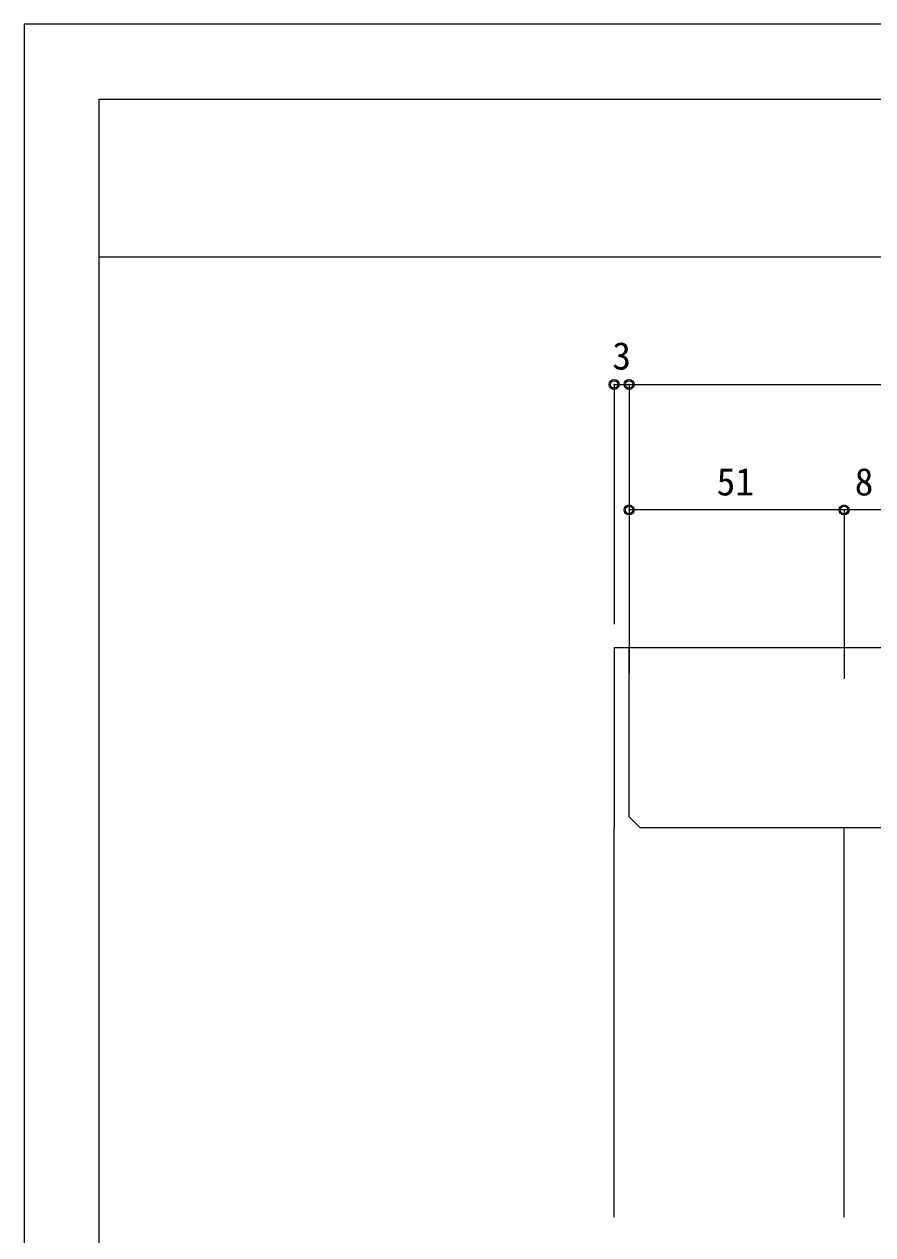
# Model space of a CAD drawing. Units: millimetres on the paper, enlarged 5 times, with parts at other scales. Extents: x -992 to 1008, y -685 to 700.
# Drawn here: x -992.5 to -709.6, y 296.5 to 700 of the extents above; entities that cross this region are included whole.
import ezdxf
from ezdxf.enums import TextEntityAlignment as Align

# ---------------------------------------------------------------- set-up
doc = ezdxf.new("R2010")
doc.units = ezdxf.units.MM
doc.header["$LTSCALE"] = 5
doc.header["$PDMODE"] = 32
doc.header["$PDSIZE"] = 2.5
for name, color, linetype, lineweight in [('1-0_H-SYM', 7, 'Continuous', 20), ('1-1_0', 7, 'Continuous', 20), ('2-0_18', 7, 'Continuous', 18)]:
    doc.layers.add(name, color=color, linetype=linetype, lineweight=lineweight)
doc.styles.add('ＭＳ ゴシック', font='')
doc.styles.get('ＭＳ ゴシック').set_extended_font_data('MS Gothic')

msp = doc.modelspace()

# ---------------------------------------------------------------- linework, layer by layer
at = {"layer": '1-0_H-SYM'}
for p, q in [((-967.5, 675), (197.5, 675)), ((-967.5, 622.5), (197.5, 622.5)), ((-967.5, 622.5), (197.5, 622.5))]:
    msp.add_line(p, q, dxfattribs=at)
msp.add_lwpolyline([(197.5, -26.25), (-967.5, -26.25), (-967.5, 675)], dxfattribs=at)
at = {"layer": '1-1_0'}
msp.add_line((-967.5, 675), (197.5, 675), dxfattribs=at)
msp.add_lwpolyline([(-992.5, -685), (1007.5, -685), (1007.5, 700), (-992.5, 700)], close=True, dxfattribs=at)
msp.add_lwpolyline([(197.5, -26.25), (-967.5, -26.25), (-967.5, 675)], dxfattribs=at)
at = {"layer": '2-0_18', "color": 4}
for p, q in [((-795.811, 579.91), (-480.811, 579.91)), ((-795.811, 579.91), (-795.811, 499.988)), ((-790.811, 579.91), (-790.811, 483.617)), ((-719.144, 538.08), (-790.811, 538.08)), ((-705.811, 538.08), (-719.144, 538.08)), ((-719.144, 538.08), (-719.144, 481.728))]:
    msp.add_line(p, q, dxfattribs=at)
at = {"layer": '2-0_18'}
for p, q in [((-795.811, 492.274), (-475.811, 492.274)), ((-790.811, 435.809), (-790.811, 492.274)), ((-795.811, 302.367), (-795.811, 432.274)), ((-787.275, 432.274), (-790.811, 435.809)), ((-787.275, 432.274), (-705.811, 432.274)), ((-719.144, 302.367), (-719.144, 432.274))]:
    msp.add_line(p, q, dxfattribs=at)
msp.add_lwpolyline([(-795.811, 492.274), (-795.811, 491.614), (-795.811, 432.274)], dxfattribs=at)
at = {"layer": '2-0_18', "color": 4}
for centre in [(-795.811, 579.91), (-790.811, 579.91), (-790.811, 538.08), (-719.144, 538.08)]:
    msp.add_circle(centre, 1.667, dxfattribs=at)
at = {"layer": '2-0_18', "color": 1}
for p in [(-795.811, 579.91), (-790.811, 579.91), (-790.811, 538.08), (-719.144, 538.08)]:
    msp.add_point(p, dxfattribs=at)
at = {"layer": '2-0_18', "color": 4}
for p in [(-795.811, 579.91), (-790.811, 579.91), (-790.811, 538.08), (-719.144, 538.08)]:
    msp.add_point(p, dxfattribs=at)
at = {"layer": '2-0_18', "color": 5}
for p in [(-795.811, 579.91), (-790.811, 579.91), (-790.811, 538.08), (-719.144, 538.08)]:
    msp.add_point(p, dxfattribs=at)

# ---------------------------------------------------------------- texts
at = {"layer": '2-0_18', "style": 'ＭＳ ゴシック'}
for s, p in [('3', (-796.432, 582.126)), ('51', (-761.644, 540.163)), ('8', (-715.602, 540.163))]:
    msp.add_text(s, height=9.164, dxfattribs=at).set_placement(p, align=Align.BOTTOM_LEFT)

doc.saveas('drawing.dxf')
